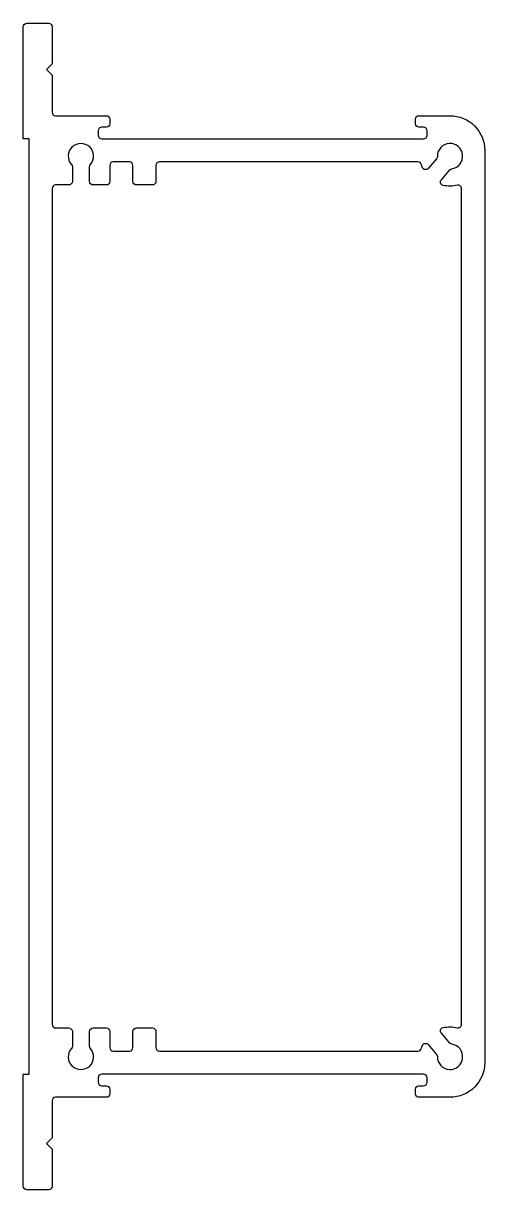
# Model space of a CAD drawing. Extents: x 692 to 732, y 560 to 661.
import ezdxf

# ---------------------------------------------------------------- set-up
doc = ezdxf.new("R2010")
doc.units = 0
doc.header["$LTSCALE"] = 3
doc.layers.add('CIZGI', color=7, linetype='CONTINUOUS')

msp = doc.modelspace()

# ---------------------------------------------------------------- linework, layer by layer
at = {"layer": 'CIZGI'}
for points in [[(726.02, 569.14), (726.42, 569.14, 0.414214), (726.72, 569.44), (726.72, 569.84, 0.414214), (726.42, 570.14), (698.52, 570.14, 0.414214), (698.22, 569.84), (698.22, 569.44, 0.414214), (698.52, 569.14), (698.92, 569.14, -0.414214), (699.22, 568.84), (699.22, 568.44, -0.414214), (698.92, 568.14), (694.52, 568.14, 0.414214), (694.22, 567.84), (694.22, 564.64), (693.72, 564.14), (694.22, 563.64), (694.22, 560.44, -0.414214), (693.92, 560.14), (692.02, 560.14, -0.414214), (691.72, 560.44), (691.72, 570.14), (692.22, 570.14), (692.22, 651.14), (691.72, 651.14), (691.72, 660.84, -0.414214), (692.02, 661.14), (693.92, 661.14, -0.414214), (694.22, 660.84), (694.22, 657.64), (693.72, 657.14), (694.22, 656.64), (694.22, 653.44, 0.414214), (694.52, 653.14), (698.92, 653.14, -0.414214), (699.22, 652.84), (699.22, 652.44, -0.414214), (698.92, 652.14), (698.52, 652.14, 0.414214), (698.22, 651.84), (698.22, 651.44, 0.414214), (698.52, 651.14), (726.42, 651.14, 0.414214), (726.72, 651.44), (726.72, 651.84, 0.414214), (726.42, 652.14), (726.02, 652.14, -0.414214), (725.72, 652.44), (725.72, 652.84, -0.414214), (726.02, 653.14), (728.72, 653.14, -0.414214), (731.72, 650.14), (731.72, 571.14, -0.414214), (728.72, 568.14), (726.02, 568.14, -0.414214), (725.72, 568.44), (725.72, 568.84, -0.414214)], [(726.31, 572.62, -0.560961), (726.82, 572.71), (727.55, 571.85, -0.182676), (727.62, 571.66, 2.21525), (728.87, 572.73, -0.182676), (728.69, 572.83), (727.96, 573.68, -0.560961), (728.11, 574.17, -0.120156), (729.35, 574.16, 0.48756), (729.72, 574.45), (729.72, 646.83, 0.48756), (729.35, 647.12, -0.120156), (728.11, 647.11, -0.560961), (727.96, 647.6), (728.69, 648.45, -0.182676), (728.87, 648.55, 2.21525), (727.62, 649.62, -0.182676), (727.55, 649.42), (726.82, 648.57, -0.560961), (726.31, 648.66, -0.027157), (726.22, 648.92, 0.33453), (725.93, 649.14), (703.52, 649.14, 0.414214), (703.22, 648.84), (703.22, 647.44, -0.414214), (702.92, 647.14), (701.52, 647.14, -0.414214), (701.22, 647.44), (701.22, 648.84, 0.414214), (700.92, 649.14), (699.52, 649.14, 0.414214), (699.22, 648.84), (699.22, 647.44, -0.414214), (698.92, 647.14), (697.77, 647.14, -0.414214), (697.47, 647.44), (697.47, 648.71, -0.182676), (697.54, 648.91, 2.21525), (695.89, 648.91, -0.182676), (695.97, 648.71), (695.97, 647.44, -0.414214), (695.67, 647.14), (694.52, 647.14, 0.414214), (694.22, 646.84), (694.22, 574.44, 0.414214), (694.52, 574.14), (695.67, 574.14, -0.414214), (695.97, 573.84), (695.97, 572.57, -0.182676), (695.89, 572.37, 2.21525), (697.54, 572.37, -0.182676), (697.47, 572.57), (697.47, 573.84, -0.414214), (697.77, 574.14), (698.92, 574.14, -0.414214), (699.22, 573.84), (699.22, 572.44, 0.414214), (699.52, 572.14), (700.92, 572.14, 0.414214), (701.22, 572.44), (701.22, 573.84, -0.414214), (701.52, 574.14), (702.92, 574.14, -0.414214), (703.22, 573.84), (703.22, 572.44, 0.414214), (703.52, 572.14), (725.93, 572.14, 0.33453), (726.22, 572.36, -0.027157)]]:
    msp.add_lwpolyline(points, format="xyb", close=True, dxfattribs=at)

doc.saveas('drawing.dxf')
